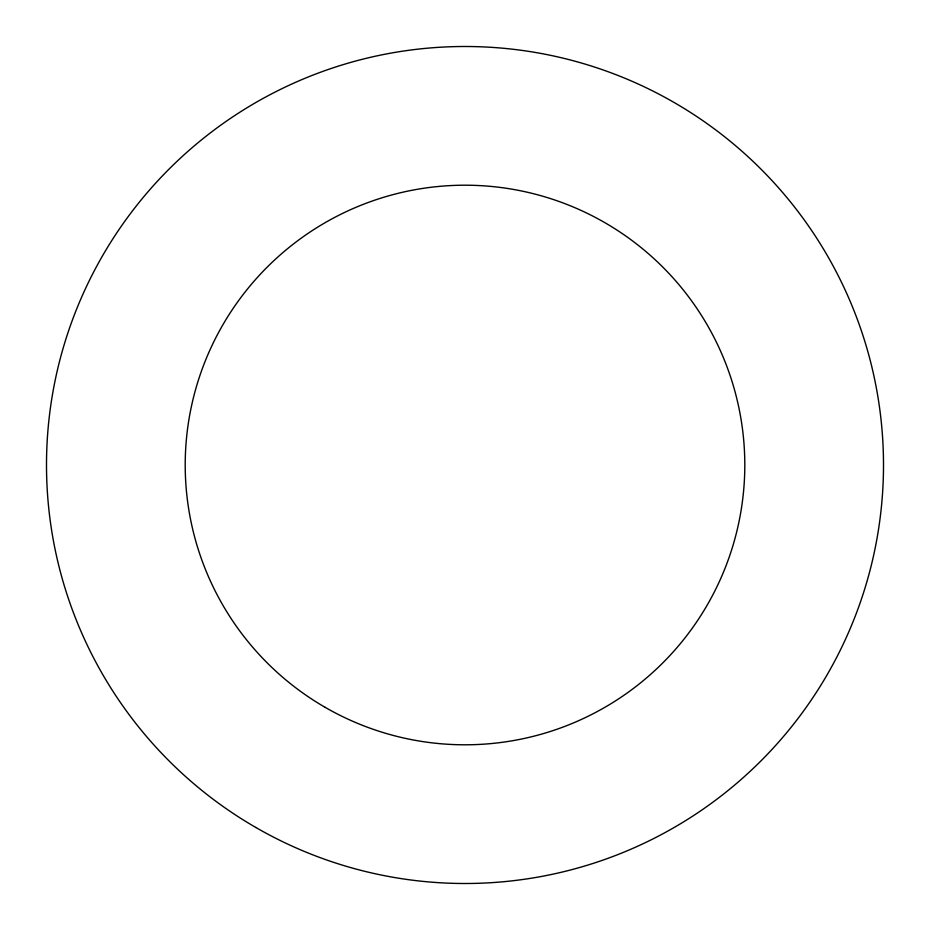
<?xml version="1.0" encoding="UTF-8"?>
<svg xmlns="http://www.w3.org/2000/svg" width="930" height="930" viewBox="0 0 930 930"><rect width="100%" height="100%" fill="white"/><g stroke="black" fill="none" stroke-linecap="round" stroke-linejoin="round"><path stroke-width="1.4" d="M255.75 827.433A418.5 418.5 0 0 0 883.5 465A418.5 418.5 0 0 0 255.75 102.567A418.5 418.5 0 0 0 255.75 827.433M325.105 707.312A279.802 279.802 0 0 0 744.802 465A279.802 279.802 0 0 0 325.105 222.689A279.802 279.802 0 0 0 325.105 707.312"/></g></svg>
